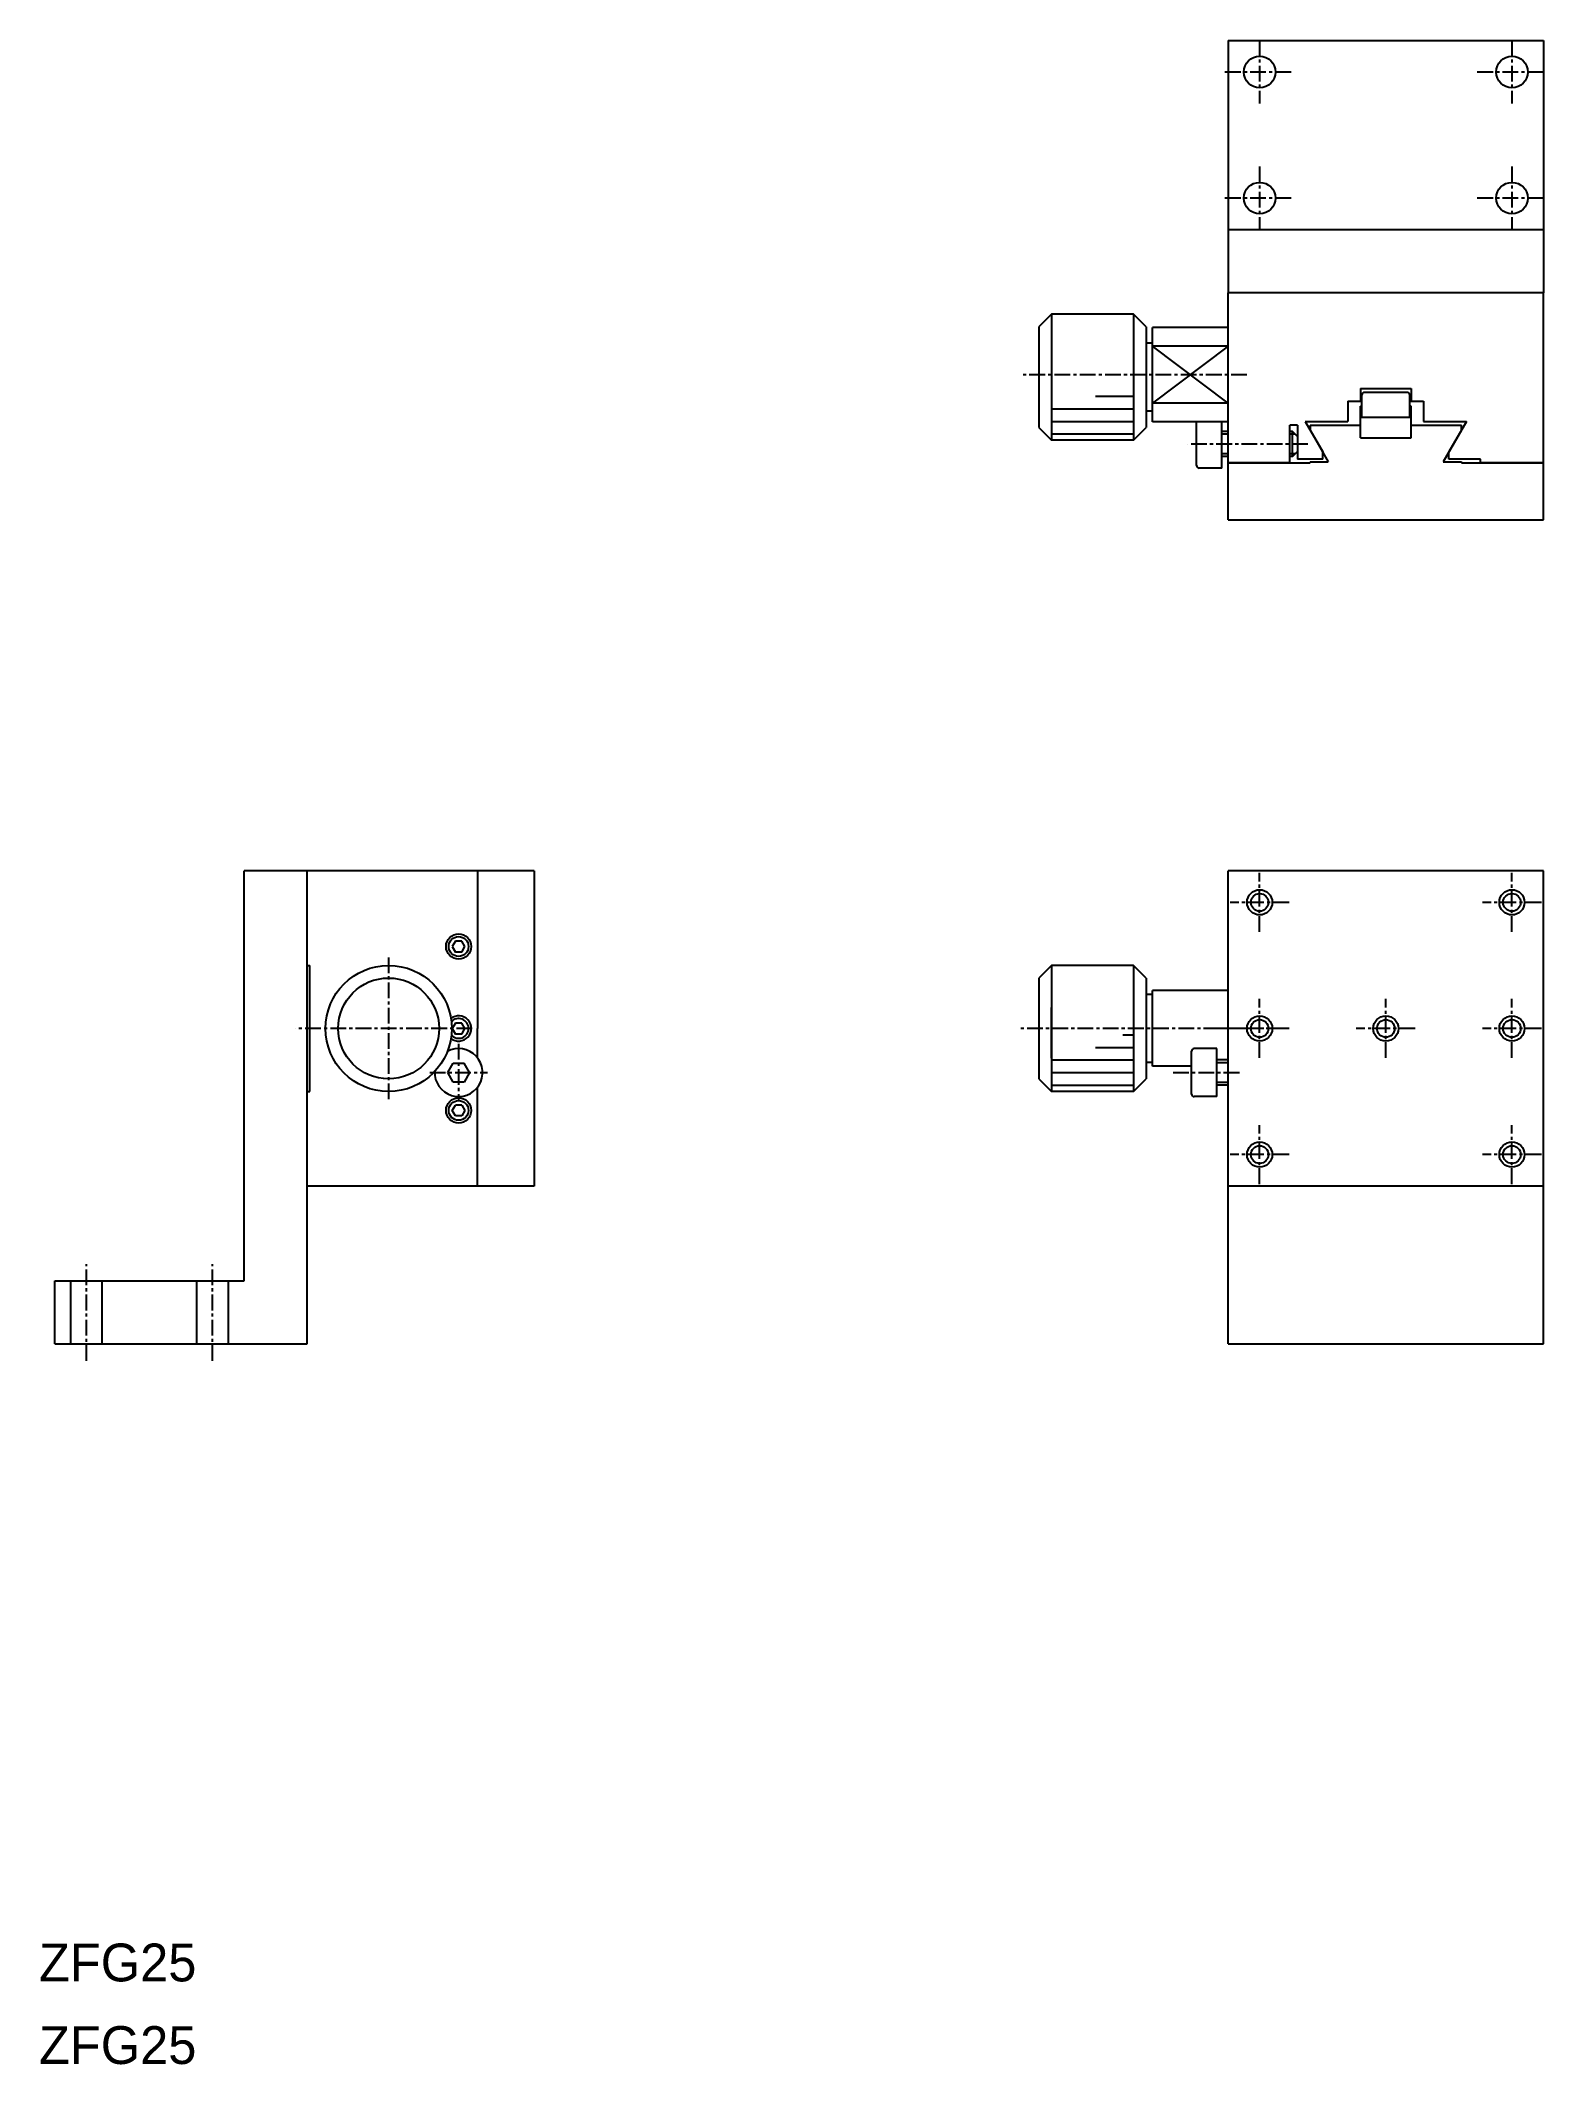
# Model space of a CAD drawing. Extents: x 32 to 151, y 18 to 178.
import ezdxf

# ---------------------------------------------------------------- set-up
doc = ezdxf.new("R2010")
doc.units = 0
doc.linetypes.add('CENTER', pattern=[2, 1.25, -0.25, 0.25, -0.25])
doc.layers.get('0').update_dxf_attribs({"linetype": 'CONTINUOUS'})
doc.layers.add('CENTER', color=1, linetype='CENTER')

msp = doc.modelspace()

# ---------------------------------------------------------------- linework, layer by layer
at = {"color": 7, "linetype": 'CONTINUOUS'}
for p, q in [((125.68, 178.16), (150.68, 178.16)), ((125.68, 178.16), (125.68, 158.16)), ((150.68, 178.16), (150.68, 158.16)), ((125.68, 163.16), (150.68, 163.16)), ((150.68, 158.16), (125.68, 158.16)), ((150.68, 158.16), (125.68, 158.16)), ((125.68, 140.16), (125.68, 158.16)), ((150.68, 140.16), (150.68, 158.16)), ((111.68, 156.46), (110.68, 155.46)), ((118.18, 156.46), (111.68, 156.46)), ((119.18, 155.46), (118.18, 156.46)), ((110.68, 155.46), (110.68, 147.46)), ((119.18, 155.46), (119.18, 147.46)), ((119.68, 154.16), (119.18, 154.16)), ((125.68, 155.41), (119.68, 155.41)), ((119.68, 147.91), (119.68, 155.41)), ((125.68, 147.91), (125.68, 155.41)), ((125.68, 153.91), (119.68, 149.41)), ((125.68, 149.41), (119.68, 153.91)), ((125.68, 153.91), (119.68, 153.91)), ((125.68, 149.31), (125.68, 153.81)), ((125.68, 149.26), (125.68, 153.76)), ((125.68, 149.41), (119.68, 149.41)), ((135.18, 149.56), (136.28, 149.56)), ((135.18, 149.56), (135.18, 147.96)), ((136.18, 150.56), (140.18, 150.56)), ((136.18, 150.56), (136.18, 149.56)), ((136.28, 148.26), (136.28, 150.06)), ((139.88, 150.26), (136.48, 150.26)), ((140.08, 148.26), (140.08, 150.06)), ((140.08, 149.56), (141.18, 149.56)), ((140.18, 150.56), (140.18, 149.56)), ((141.18, 149.56), (141.18, 147.96)), ((119.68, 148.76), (119.18, 148.76)), ((125.68, 147.91), (119.68, 147.91)), ((123.18, 144.46), (123.18, 147.86)), ((125.18, 144.26), (125.18, 147.91)), ((130.58, 144.66), (130.58, 147.66)), ((131.18, 147.66), (130.58, 147.66)), ((131.18, 147.66), (131.18, 144.96)), ((131.78, 147.96), (133.18, 145.54)), ((131.78, 147.96), (135.18, 147.96)), ((132.18, 147.66), (136.18, 147.66)), ((132.18, 147.66), (132.18, 147.26)), ((136.18, 146.66), (136.18, 149.16)), ((136.28, 149.16), (136.18, 149.16)), ((140.18, 148.26), (136.18, 148.26)), ((140.08, 148.26), (136.28, 148.26)), ((140.18, 149.16), (140.08, 149.16)), ((140.18, 146.66), (140.18, 149.16)), ((140.18, 147.66), (144.18, 147.66)), ((141.18, 147.96), (144.58, 147.96)), ((144.58, 147.96), (143.18, 145.54)), ((144.18, 147.26), (144.18, 147.66)), ((110.68, 147.46), (111.68, 146.46)), ((118.18, 146.46), (111.68, 146.46)), ((118.18, 146.46), (119.18, 147.46)), ((125.68, 147.16), (125.18, 147.16)), ((130.78, 147.16), (130.58, 147.16)), ((131.18, 146.76), (130.78, 147.16)), ((131.18, 146.76), (131.18, 145.56)), ((132.18, 147.26), (133.62, 144.76)), ((136.18, 146.66), (140.18, 146.66)), ((144.18, 147.26), (142.74, 144.76)), ((125.68, 145.16), (125.18, 145.16)), ((125.68, 144.66), (132.18, 144.66)), ((130.58, 144.66), (125.68, 144.66)), ((130.78, 145.16), (130.58, 145.16)), ((130.78, 145.16), (131.18, 145.56)), ((133.18, 144.96), (131.18, 144.96)), ((132.18, 144.76), (133.62, 144.76)), ((132.18, 144.76), (132.18, 144.66)), ((133.18, 144.96), (133.18, 145.54)), ((142.74, 144.76), (144.18, 144.76)), ((143.18, 144.96), (143.18, 145.54)), ((145.68, 144.96), (143.18, 144.96)), ((145.68, 144.96), (143.42, 144.96)), ((144.18, 144.76), (144.18, 144.66)), ((144.18, 144.66), (150.68, 144.66)), ((145.68, 144.66), (145.68, 144.96)), ((150.68, 144.66), (145.68, 144.66)), ((125.18, 144.26), (123.38, 144.26)), ((125.68, 140.16), (150.68, 140.16)), ((52.68, 112.32), (47.68, 112.32)), ((47.68, 79.82), (47.68, 112.32)), ((52.68, 74.82), (52.68, 112.32)), ((52.68, 104.82), (52.68, 112.32)), ((70.68, 112.32), (52.68, 112.32)), ((66.18, 112.32), (66.18, 99.82)), ((70.68, 112.32), (70.68, 87.32)), ((150.68, 112.32), (125.68, 112.32)), ((125.68, 74.82), (125.68, 112.32)), ((150.68, 74.82), (150.68, 112.32)), ((64.43, 106.75), (64.18, 106.32)), ((64.18, 106.32), (64.43, 105.88)), ((64.93, 106.75), (64.43, 106.75)), ((65.18, 106.32), (64.93, 106.75)), ((64.93, 105.88), (65.18, 106.32)), ((52.68, 104.82), (52.88, 104.82)), ((52.88, 94.82), (52.88, 104.82)), ((64.93, 105.88), (64.43, 105.88)), ((111.68, 104.82), (110.68, 103.82)), ((118.18, 104.82), (111.68, 104.82)), ((119.18, 103.82), (118.18, 104.82)), ((110.68, 103.82), (110.68, 95.82)), ((119.18, 103.82), (119.18, 95.82)), ((125.68, 102.82), (119.68, 102.82)), ((119.68, 96.82), (119.68, 102.82)), ((119.68, 102.52), (119.18, 102.52)), ((64.43, 100.25), (64.18, 99.82)), ((64.18, 99.82), (64.43, 99.38)), ((64.93, 100.25), (64.43, 100.25)), ((65.18, 99.82), (64.93, 100.25)), ((64.93, 99.38), (65.18, 99.82)), ((66.18, 97.48), (66.18, 99.82)), ((64.93, 99.38), (64.43, 99.38)), ((122.78, 94.62), (122.78, 98.02)), ((124.78, 98.22), (122.98, 98.22)), ((124.78, 94.42), (124.78, 98.22)), ((63.82, 96.32), (64.25, 97.07)), ((64.25, 95.57), (63.82, 96.32)), ((64.25, 97.07), (65.11, 97.07)), ((65.55, 96.32), (65.11, 97.07)), ((65.55, 96.32), (65.11, 95.57)), ((119.68, 97.12), (119.18, 97.12)), ((122.78, 96.82), (119.68, 96.82)), ((125.68, 97.32), (124.78, 97.32)), ((52.68, 87.32), (52.68, 94.82)), ((52.68, 94.82), (52.88, 94.82)), ((65.11, 95.57), (64.25, 95.57)), ((66.18, 87.32), (66.18, 95.15)), ((110.68, 95.82), (111.68, 94.82)), ((118.18, 94.82), (111.68, 94.82)), ((118.18, 94.82), (119.18, 95.82)), ((125.68, 95.32), (124.78, 95.32)), ((64.18, 93.32), (64.43, 93.75)), ((64.43, 92.88), (64.18, 93.32)), ((64.93, 93.75), (64.43, 93.75)), ((64.93, 93.75), (65.18, 93.32)), ((65.18, 93.32), (64.93, 92.88)), ((124.78, 94.42), (122.98, 94.42)), ((64.93, 92.88), (64.43, 92.88)), ((70.68, 87.32), (52.68, 87.32)), ((150.68, 87.32), (125.68, 87.32)), ((32.68, 74.82), (32.68, 79.82)), ((32.68, 79.82), (47.68, 79.82)), ((32.68, 74.82), (52.68, 74.82)), ((125.68, 74.82), (150.68, 74.82))]:
    msp.add_line(p, q, dxfattribs=at)
at = {"color": 3, "linetype": 'CONTINUOUS'}
for p, q in [((111.68, 156.46), (111.68, 146.46)), ((118.18, 156.46), (118.18, 146.46)), ((115.16, 149.96), (118.18, 149.96)), ((117.33, 149.96), (118.18, 149.96)), ((111.68, 148.96), (118.18, 148.96)), ((111.68, 147.96), (118.18, 147.96)), ((136.28, 148.46), (136.18, 148.46)), ((140.18, 148.46), (140.08, 148.46)), ((111.68, 146.96), (118.18, 146.96)), ((125.68, 146.94), (125.18, 146.94)), ((131, 146.94), (130.58, 146.94)), ((130.78, 145.16), (130.78, 147.16)), ((125.68, 145.38), (125.18, 145.38)), ((131, 145.38), (130.58, 145.38)), ((111.68, 104.82), (111.68, 94.82)), ((118.18, 104.82), (118.18, 94.82)), ((111.68, 97.47), (111.68, 101.47)), ((115.16, 98.32), (118.18, 98.32)), ((117.33, 99.32), (118.18, 99.32)), ((111.68, 97.32), (118.18, 97.32)), ((111.68, 96.32), (118.18, 96.32)), ((125.68, 97.1), (124.78, 97.1)), ((111.68, 95.32), (118.18, 95.32)), ((125.68, 95.54), (124.78, 95.54)), ((33.93, 74.82), (33.93, 79.82)), ((36.43, 74.82), (36.43, 79.82)), ((43.93, 74.82), (43.93, 79.82)), ((46.43, 74.82), (46.43, 79.82))]:
    msp.add_line(p, q, dxfattribs=at)
at = {"color": 7, "linetype": 'CONTINUOUS'}
for centre, radius in [((128.18, 175.66), 1.25), ((148.18, 175.66), 1.25), ((128.18, 165.66), 1.25), ((148.18, 165.66), 1.25), ((64.68, 106.32), 1), ((59.13, 99.82), 5), ((59.13, 99.82), 4), ((64.68, 93.32), 1)]:
    msp.add_circle(centre, radius, dxfattribs=at)
at = {"color": 3, "linetype": 'CONTINUOUS'}
for centre, radius in [((128.18, 109.82), 1), ((148.18, 109.82), 1), ((128.18, 109.82), 0.7), ((148.18, 109.82), 0.7), ((64.68, 106.32), 0.783), ((128.18, 99.82), 1), ((128.18, 99.82), 0.7), ((138.18, 99.82), 1), ((138.18, 99.82), 0.7), ((148.18, 99.82), 1), ((148.18, 99.82), 0.7), ((64.68, 93.32), 0.783), ((128.18, 89.82), 1), ((128.18, 89.82), 0.7), ((148.18, 89.82), 1), ((148.18, 89.82), 0.7)]:
    msp.add_circle(centre, radius, dxfattribs=at)
at = {"color": 7, "linetype": 'CONTINUOUS'}
for centre, radius, start, end in [((136.48, 150.06), 0.2, 90, 180), ((139.88, 150.06), 0.2, 0, 90), ((123.38, 147.86), 0.2, 165.538, 180), ((123.38, 144.46), 0.2, 180, 270), ((64.68, 99.82), 1, 231.9919, 128.0078), ((64.68, 96.32), 1.9, 177.2736, 118.2538), ((122.98, 98.02), 0.2, 90, 180), ((122.98, 94.62), 0.2, 180, 270)]:
    msp.add_arc(centre, radius, start, end, dxfattribs=at)
at = {"color": 3, "linetype": 'CONTINUOUS'}
msp.add_arc((64.68, 99.82), 0.783, 222.1386, 137.8611, dxfattribs=at)
at = {"layer": 'CENTER', "color": 1, "linetype": 'CENTER'}
for p, q in [((128.18, 178.16), (128.18, 173.16)), ((148.18, 178.16), (148.18, 173.16)), ((130.68, 175.66), (125.29, 175.66)), ((150.68, 175.66), (145.29, 175.66)), ((128.18, 168.16), (128.18, 163.16)), ((148.18, 168.16), (148.18, 163.16)), ((130.68, 165.66), (125.29, 165.66)), ((150.68, 165.66), (145.29, 165.66)), ((127.17, 151.66), (109.27, 151.66)), ((131.99, 146.16), (122.48, 146.16)), ((128.18, 107.48), (128.18, 112.16)), ((148.18, 107.48), (148.18, 112.16)), ((130.52, 109.82), (125.84, 109.82)), ((150.52, 109.82), (145.84, 109.82)), ((59.13, 105.46), (59.13, 93.96)), ((128.18, 97.48), (128.18, 102.16)), ((138.18, 97.48), (138.18, 102.16)), ((148.18, 97.48), (148.18, 102.16)), ((65.76, 99.82), (51.75, 99.82)), ((126.99, 99.82), (109.09, 99.82)), ((129.94, 99.82), (124.44, 99.82)), ((130.52, 99.82), (125.84, 99.82)), ((140.52, 99.82), (135.84, 99.82)), ((150.52, 99.82), (145.84, 99.82)), ((64.68, 98.6), (64.68, 94.04)), ((62.4, 96.32), (66.96, 96.32)), ((121.32, 96.32), (126.69, 96.32)), ((128.18, 87.48), (128.18, 92.16)), ((148.18, 87.48), (148.18, 92.16)), ((130.52, 89.82), (125.84, 89.82)), ((150.52, 89.82), (145.84, 89.82)), ((35.18, 73.47), (35.18, 81.12)), ((45.18, 73.47), (45.18, 81.12))]:
    msp.add_line(p, q, dxfattribs=at)

# ---------------------------------------------------------------- texts
at = {"color": 7, "linetype": 'CONTINUOUS'}
for p in [(31.41, 24.26), (31.41, 17.71)]:
    msp.add_text('ZFG25', height=3, dxfattribs=at).set_placement(p)

doc.saveas('drawing.dxf')
